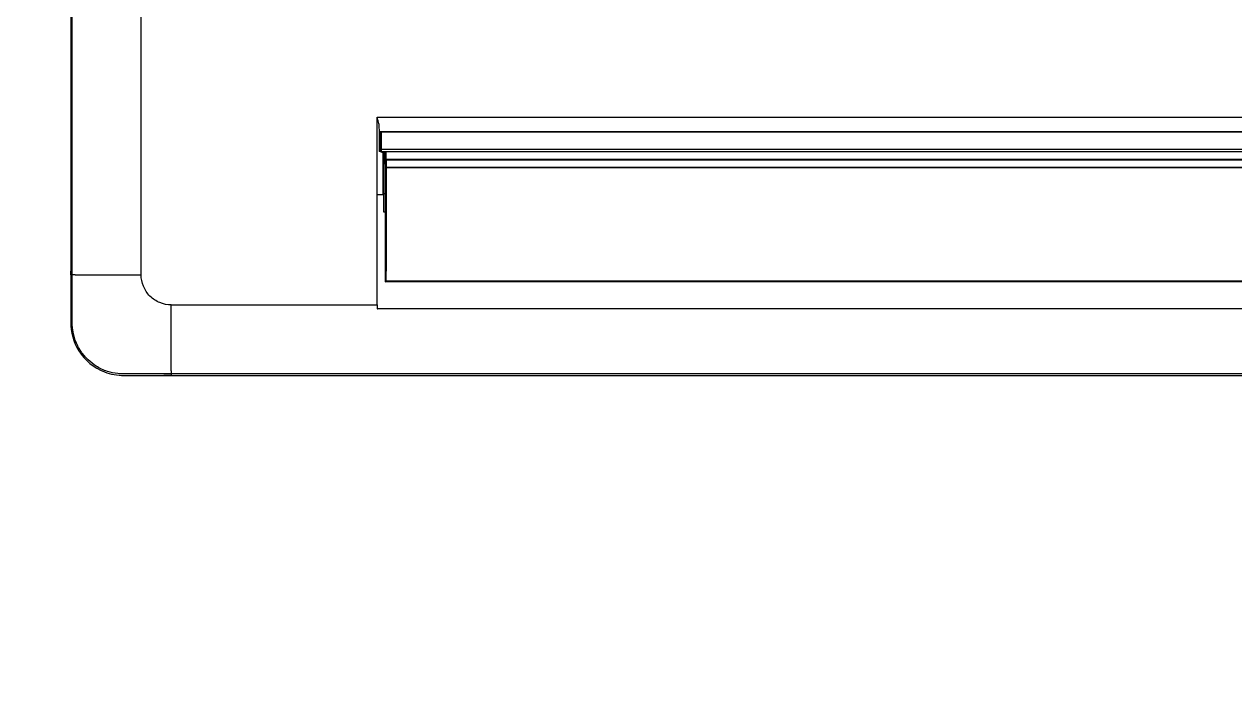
# Model space of a CAD drawing. Header units: millimetres. Extents: x -56261 to 196039, y 9480 to 100001.
# Drawn here: x 159341.2 to 159752.3, y 95451.4 to 95678.5 of the extents above; entities that cross this region are included whole.
import ezdxf

# ---------------------------------------------------------------- set-up
doc = ezdxf.new("R2010")
doc.units = ezdxf.units.MM
doc.set_wipeout_variables(frame=1)
doc.layers.add('SS-AIRCON', color=5, linetype='Continuous')
doc.layers.add('SS-TEXT', color=7, linetype='Continuous')

# ---------------------------------------------------------------- blocks, each defined once
blk = doc.blocks.new('I48T')
at = {"layer": 'SS-AIRCON', "color": 0, "linetype": 'Continuous'}
for p, q in [((655, 259.49998), (-655, 259.49998)), ((655, 259.50008), (658.7106, 259.50008)), ((655, 258.75868), (655, 259.49998)), ((654.9999, 257.28368), (654.9999, 224.49998)), ((655, 257.28358), (655, 258.75868)), ((0, 226.44858), (552.4597, 226.44858)), ((552.6135, 224.49998), (552.6135, 131.29998)), ((655, 224.49998), (552.6135, 224.49998)), ((552.5841, 220.78598), (552.6773, 220.78598)), ((552.6771, 220.78598), (552.6771, 137.07978)), ((-548.2987, 213.09568), (548.2992, 213.09568)), ((-548.2839, 213.05028), (548.2839, 213.05028)), ((548.2799, 212.55098), (-548.2799, 212.55098)), ((548.2467, 203.06388), (548.2799, 212.55098)), ((548.5798, 212.54998), (548.2799, 212.55098)), ((548.2839, 213.05028), (548.2992, 213.09568)), ((548.5798, 212.54998), (548.5467, 203.06278)), ((548.5988, 212.79428), (548.5838, 212.74968)), ((548.6, 212.79078), (548.6, 203.06278)), ((670, 209.49998), (670, 14.30386)), ((702.7736, 209.49998), (704.2594, 209.49998)), ((704.2594, 209.49998), (705, 209.49998)), ((705, -190.5), (705, 209.49998)), ((705, 209.49998), (705, 207.64218)), ((548.2467, 156.35418), (548.2467, 203.06278)), ((548.5467, 203.06278), (548.2467, 203.06278)), ((548.5467, 203.06278), (548.5467, 156.35418)), ((548.6, 203.06278), (548.5467, 203.06278)), ((548.6, 203.06278), (548.6, 152.51468)), ((549.6, 178.25838), (548.6, 178.27588)), ((549.3052, 178.26358), (549.3052, 169.28818)), ((549.6, 169.58818), (549.6, 177.96358)), ((548.6, 169.27588), (549.6, 169.29328)), ((548.7236, 166.83728), (548.7235, 169.27798)), ((549.282, 169.28778), (549.282, 148.32068)), ((549.5999, 169.78638), (552.6771, 169.84008)), ((549.673, 169.78758), (549.673, 148.94888)), ((548.6, 166.83728), (548.707, 166.83728)), ((-548.3003, 152.21458), (548.3002, 152.21458)), ((548.2813, 152.27138), (-548.2813, 152.27138)), ((-548.2784, 152.54708), (548.2783, 152.54708)), ((548.2471, 156.13058), (-548.2471, 156.13058)), ((-548.2468, 156.35418), (548.2467, 156.35418)), ((134.3831, 152.21458), (134.3831, 152.21458)), ((266.5342, 152.21458), (266.5342, 152.21458)), ((329.3831, 152.21458), (329.3831, 152.21458)), ((461.5342, 152.21458), (461.5342, 152.21458)), ((548.2467, 156.35418), (548.5467, 156.35418)), ((548.2783, 152.54708), (548.2471, 156.13058)), ((548.3002, 152.21458), (548.2813, 152.27138)), ((548.547, 156.26478), (548.5783, 152.68118)), ((548.5812, 152.57088), (548.6, 152.51468)), ((550.6477, 147.11468), (-550.6486, 147.11468)), ((550.6397, 148.32068), (-550.6398, 148.32068)), ((549.16, 149.11918), (548.8247, 150.12578)), ((549.16, 148.32068), (549.16, 149.11918)), ((549.673, 148.94888), (551.5073, 148.33788)), ((550.7225, 138.54188), (550.6477, 147.11468)), ((550.9482, 147.06278), (550.9397, 148.02318)), ((551.0225, 138.54188), (550.9482, 147.06278)), ((551.5073, 148.33788), (551.5073, 138.54188)), ((551.5492, 138.49998), (-551.5493, 138.49998)), ((-551.5074, 138.54188), (551.5073, 138.54188)), ((551.5073, 138.54188), (551.5492, 138.49998)), ((552.6135, 131.29998), (-552.6136, 131.29998))]:
    blk.add_line(p, q, dxfattribs=at)
for points in [[(548.2839, 213.05038), (548.2982, 213.04998, -0.012811426), (548.3127, 213.04888, -0.012160381), (548.3274, 213.04708, -0.011976499), (548.3423, 213.04458, -0.012483687), (548.3572, 213.04118, -0.012722298), (548.3722, 213.03698, -0.012877596), (548.3871, 213.03198, -0.01297869), (548.4018, 213.02608, -0.01318605), (548.4164, 213.01938, -0.013295791), (548.4308, 213.01178, -0.013440735), (548.4448, 213.00338, -0.013513327), (548.4585, 212.99418, -0.013611966), (548.4716, 212.98418, -0.013666822), (548.4842, 212.97348, -0.013737638), (548.4963, 212.96208, -0.013729148), (548.5077, 212.94998, -0.013666779), (548.5184, 212.93738, -0.013741711), (548.5283, 212.92418, -0.013908092), (548.5375, 212.91048, -0.013556103), (548.5458, 212.89648, -0.012739974), (548.5533, 212.88228, -0.013701905), (548.56, 212.86748, -0.015744349), (548.5659, 212.85228, -0.012394479), (548.5708, 212.83778, -0.005403998), (548.5749, 212.82468, -0.016209196), (548.5783, 212.80798, -0.027111599), (548.5813, 212.78258, -0.013896802), (548.5839, 212.74958, -0.007642141)], [(549.3052, 169.28828), (549.3122, 169.28848, 0.006094982), (549.3193, 169.28888, 0.005922979), (549.3265, 169.28948, 0.005881577), (549.3337, 169.29018, 0.00600952), (549.3409, 169.29108, 0.006071789), (549.3482, 169.29218, 0.006117745), (549.3555, 169.29338, 0.006150667), (549.3629, 169.29488, 0.006214223), (549.3702, 169.29658, 0.006252164), (549.3776, 169.29838, 0.006306804), (549.3849, 169.30048, 0.006340505), (549.3923, 169.30278, 0.006392634), (549.3996, 169.30518, 0.006424185), (549.4069, 169.30788, 0.006471649), (549.4142, 169.31078, 0.006500207), (549.4214, 169.31388, 0.006543097), (549.4286, 169.31718, 0.006568594), (549.4358, 169.32068, 0.006606445), (549.4428, 169.32438, 0.00662864), (549.4498, 169.32828, 0.006661179), (549.4567, 169.33238, 0.006679885), (549.4636, 169.33668, 0.006706792), (549.4703, 169.34118, 0.006721897), (549.4769, 169.34588, 0.00674308), (549.4834, 169.35078, 0.006754273), (549.4898, 169.35588, 0.006769029), (549.4961, 169.36108, 0.006776906), (549.5022, 169.36648, 0.006787038), (549.5081, 169.37208, 0.006788665), (549.5139, 169.37788, 0.006786324), (549.5196, 169.38378, 0.006782952), (549.5251, 169.38988, 0.006777774), (549.5304, 169.39608, 0.006773862), (549.5355, 169.40238, 0.006765846), (549.5405, 169.40888, 0.006758977), (549.5453, 169.41548, 0.00674428), (549.5499, 169.42218, 0.006733344), (549.5542, 169.42898, 0.006712555), (549.5584, 169.43588, 0.006698312), (549.5624, 169.44278, 0.006672701), (549.5662, 169.44988, 0.006653499), (549.5698, 169.45698, 0.006618786), (549.5732, 169.46418, 0.006601021), (549.5763, 169.47148, 0.006573503), (549.5793, 169.47878, 0.006535115), (549.5821, 169.48608, 0.006459295), (549.5846, 169.49338, 0.006478531), (549.587, 169.50078, 0.00654451), (549.5891, 169.50818, 0.006352941), (549.591, 169.51558, 0.005932544), (549.5928, 169.52288, 0.006436115), (549.5943, 169.53028, 0.007495756), (549.5957, 169.53788, 0.005798566), (549.5968, 169.54498, 0.00228249), (549.5977, 169.55138, 0.007833515), (549.5985, 169.55948, 0.013262066), (549.5993, 169.57188, 0.006644916), (549.5999, 169.58798, 0.003601971)], [(548.8246, 150.12588), (548.8188, 150.55358, -0.000144375), (548.8132, 150.99148, -0.000136109), (548.8076, 151.44018, -0.000131238), (548.8022, 151.89898, -0.000130369), (548.7969, 152.36838, -0.00012805), (548.7917, 152.84778, -0.000125735), (548.7866, 153.33758, -0.00012319), (548.7817, 153.83708, -0.000121537), (548.777, 154.34668, -0.000119421), (548.7724, 154.86578, -0.00011792), (548.7679, 155.39448, -0.000116002), (548.7637, 155.93238, -0.000114653), (548.7596, 156.47938, -0.000113109), (548.7557, 157.03508, -0.000112231), (548.752, 157.59958, -0.000110516), (548.7485, 158.17188, -0.000108893), (548.7452, 158.75208, -0.000108732), (548.7421, 159.34038, -0.000110303), (548.7392, 159.93698, -0.000105979), (548.7366, 160.53758, -0.00009813), (548.7342, 161.14098, -0.000108126), (548.732, 161.76058, -0.000128955), (548.7301, 162.40098, -0.000096293), (548.7284, 163.00578, -0.000031204), (548.727, 163.55558, -0.000137047), (548.7257, 164.26968, -0.000234889), (548.7246, 165.37898, -0.000113188), (548.7236, 166.83728, -0.000059214)], [(548.547, 156.26458), (548.5464, 156.25828, -0.028197762), (548.5452, 156.25188, -0.026127053), (548.5432, 156.24538, -0.024675259), (548.5404, 156.23878, -0.02431087), (548.5369, 156.23218, -0.023045084), (548.5326, 156.22558, -0.021546955), (548.5275, 156.21898, -0.019853472), (548.5215, 156.21248, -0.018423045), (548.5147, 156.20598, -0.016866602), (548.5071, 156.19968, -0.015540204), (548.4987, 156.19348, -0.014208136), (548.4895, 156.18738, -0.013101155), (548.4795, 156.18158, -0.0120425), (548.4688, 156.17598, -0.011169718), (548.4575, 156.17058, -0.010316399), (548.4455, 156.16548, -0.009573229), (548.4329, 156.16078, -0.008996303), (548.4199, 156.15628, -0.008573934), (548.4063, 156.15218, -0.007890961), (548.3924, 156.14848, -0.007071907), (548.3783, 156.14508, -0.007282649), (548.3638, 156.14198, -0.008025284), (548.3487, 156.13928, -0.006074208), (548.3344, 156.13708, -0.002586594), (548.3213, 156.13518, -0.007679981), (548.3048, 156.13348, -0.012380008), (548.2796, 156.13198, -0.006202695), (548.2469, 156.13058, -0.003386345)], [(548.2782, 152.54698), (548.2924, 152.54728, 0.005663201), (548.3068, 152.54788, 0.00540104), (548.3213, 152.54868, 0.005360177), (548.3361, 152.54998, 0.005643005), (548.3508, 152.55148, 0.005840183), (548.3656, 152.55348, 0.006025848), (548.3804, 152.55578, 0.006225129), (548.395, 152.55838, 0.006505339), (548.4095, 152.56148, 0.006790971), (548.4237, 152.56488, 0.007132089), (548.4376, 152.56858, 0.007503054), (548.4511, 152.57268, 0.007934362), (548.4642, 152.57718, 0.008428696), (548.4768, 152.58198, 0.008991859), (548.4887, 152.58698, 0.0096163), (548.5001, 152.59238, 0.010266325), (548.5108, 152.59798, 0.01116361), (548.5207, 152.60378, 0.01225251), (548.5299, 152.60988, 0.013055244), (548.5384, 152.61608, 0.013358809), (548.546, 152.62238, 0.015743257), (548.5528, 152.62888, 0.020051843), (548.5588, 152.63558, 0.017562563), (548.5639, 152.64198, 0.008100096), (548.5681, 152.64778, 0.025838335), (548.5717, 152.65518, 0.050211469), (548.5751, 152.66648, 0.028553797), (548.5782, 152.68108, 0.016263819)], [(548.5811, 152.57088), (548.5807, 152.55658, -0.012808958), (548.5797, 152.54208, -0.012161158), (548.5779, 152.52748, -0.011977997), (548.5753, 152.51268, -0.012482789), (548.572, 152.49778, -0.012719919), (548.5678, 152.48288, -0.012873677), (548.5628, 152.46798, -0.012973219), (548.557, 152.45328, -0.013178253), (548.5503, 152.43878, -0.013285832), (548.5428, 152.42438, -0.013428153), (548.5344, 152.41048, -0.013498187), (548.5253, 152.39688, -0.013593923), (548.5153, 152.38368, -0.013645916), (548.5046, 152.37108, -0.013713743), (548.4933, 152.35908, -0.013702273), (548.4813, 152.34778, -0.013637118), (548.4687, 152.33708, -0.013709065), (548.4555, 152.32708, -0.013872588), (548.4419, 152.31798, -0.013518377), (548.4279, 152.30958, -0.012701777), (548.4137, 152.30208, -0.013659599), (548.3991, 152.29538, -0.015695034), (548.3839, 152.28948, -0.012351371), (548.3695, 152.28448, -0.005380145), (548.3563, 152.28038, -0.016154753), (548.3397, 152.27698, -0.027017795), (548.3143, 152.27388, -0.01384355), (548.2814, 152.27118, -0.007611068)], [(550.9397, 148.02318), (550.9392, 148.03748, 0.01273258), (550.9381, 148.05188, 0.012096629), (550.9362, 148.06648, 0.011917751), (550.9335, 148.08118, 0.012416874), (550.9301, 148.09598, 0.012652724), (550.9258, 148.11088, 0.012806128), (550.9207, 148.12558, 0.012906454), (550.9148, 148.14028, 0.013110675), (550.9081, 148.15478, 0.013219172), (550.9005, 148.16898, 0.013361688), (550.8921, 148.18278, 0.013433161), (550.8829, 148.19628, 0.013529704), (550.873, 148.20938, 0.013583412), (550.8623, 148.22188, 0.013652613), (550.8509, 148.23378, 0.013643081), (550.8389, 148.24498, 0.013579863), (550.8263, 148.25558, 0.013653624), (550.8132, 148.26548, 0.013819029), (550.7996, 148.27448, 0.013467069), (550.7857, 148.28278, 0.012653832), (550.7716, 148.29028, 0.013611911), (550.7569, 148.29688, 0.015646272), (550.7418, 148.30268, 0.012309014), (550.7274, 148.30758, 0.005351662), (550.7143, 148.31168, 0.016110465), (550.6977, 148.31508, 0.026949673), (550.6725, 148.31808, 0.013800528), (550.6397, 148.32078, 0.007583911)]]:
    blk.add_lwpolyline(points, format="xyb", dxfattribs=at)
blk.add_arc((549.3, 177.96358), 0.3, 0, 89, dxfattribs=at)
for points, knots in [([(704.9999, 209.50018), (705, 213.41318), (704.9999, 219.32548), (705.0129, 227.15698), (704.986, 231.11388), (705.0487, 237.94638), (702.1262, 248.63798), (690.7438, 257.93878), (681.8165, 259.51418), (676.4681, 259.50408), (668.5212, 259.53358), (660.8058, 259.49998), (654.9999, 259.50008)], [0, 0, 0, 0, 0.24101168, 0.3665386, 0.48202336, 0.48202336, 0.77987372, 1.1134221, 1.3123559, 1.3123559, 1.4367224, 1.7943727, 1.7943727, 1.7943727, 1.7943727]), ([(654.9999, 258.75858), (659.0656, 258.75908), (663.1356, 258.76318), (668.9044, 258.76468), (670.6019, 258.76458), (673.6658, 258.76258), (675.0287, 258.76088), (676.8135, 258.76408), (677.239, 258.76528), (677.8714, 258.76788), (678.0786, 258.76888), (678.4837, 258.77158), (678.708, 258.77328), (679.8145, 258.76268), (680.6963, 258.71058), (683.3284, 258.42278), (685.0684, 258.05608), (688.7168, 256.86998), (690.5997, 255.98198), (693.7784, 253.98418), (695.1289, 252.93508), (697.6553, 250.53928), (698.824, 249.17718), (701.0528, 245.92678), (702.0337, 243.98998), (703.3699, 240.26758), (703.8022, 238.49768), (704.166, 235.80258), (704.2398, 234.89878), (704.2708, 233.76658), (704.2739, 233.54098), (704.2741, 233.08108), (704.2702, 232.86518), (704.2658, 232.45038), (704.2641, 232.23798), (704.2614, 231.80818), (704.2603, 231.59078), (704.2535, 229.64548), (704.2637, 227.89438), (704.2658, 224.05648), (704.2613, 221.97798), (704.2576, 216.43468), (704.2597, 212.96718), (704.2594, 209.50018)], [2, 2, 2, 2, 5.7888163, 5.7888163, 7.3680687, 7.3680687, 8.6388538, 8.6388538, 9.0370486, 9.0370486, 9.2312204, 9.2312204, 9.4167514, 9.4167514, 10.146571, 10.146571, 11.604845, 11.604845, 13.292064, 13.292064, 14.692926, 14.692926, 16.158649, 16.158649, 17.92047, 17.92047, 19.41432, 19.41432, 20.158769, 20.158769, 20.343871, 20.343871, 20.535807, 20.535807, 20.736594, 20.736594, 20.941679, 20.941679, 22.568908, 22.568908, 24.504341, 24.504341, 27.732704, 27.732704, 27.732704, 27.732704]), ([(552.6119, 226.39608), (552.5989, 226.39828), (552.5745, 226.41298), (552.522, 226.41998), (552.4865, 226.44858), (552.4597, 226.44868)], [0, 0, 0, 0, 0.0000402784, 0.0000805568, 0.0001611131, 0.0001611131, 0.0001611131, 0.0001611131]), ([(548.28, 212.55088), (548.28, 212.67738), (548.2811, 212.93028), (548.283, 213.04368), (548.2839, 213.05038)], [2, 2, 2, 2, 2.4999854, 3, 3, 3, 3]), ([(548.5839, 212.74958), (548.5829, 212.74708), (548.5811, 212.70168), (548.58, 212.60048), (548.5797, 212.54978)], [2, 2, 2, 2, 2.5000146, 3, 3, 3, 3]), ([(702.7735, 209.50018), (698.0307, 209.49998), (687.4934, 209.49998), (676.0022, 209.49998), (670.0001, 209.50018)], [0.043610424, 0.043610424, 0.043610424, 0.043610424, 0.5, 1, 1, 1, 1]), ([(548.2814, 152.27118), (548.2807, 152.27588), (548.2795, 152.33228), (548.2786, 152.46868), (548.2782, 152.54698)], [2, 2, 2, 2, 2.5000111, 3, 3, 3, 3]), ([(548.3519, 148.32068), (548.348, 148.62598), (548.3291, 150.04318), (548.3094, 151.31158), (548.2934, 152.21458)], [187.51677, 187.51677, 187.51677, 187.51677, 189.60074, 197.40002, 197.40002, 197.40002, 197.40002]), ([(548.4991, 152.29088), (548.5024, 151.68208), (548.5106, 150.30568), (548.5198, 149.01918), (548.5253, 148.32068)], [21.585836, 21.585836, 21.585836, 21.585836, 24.336023, 27.957874, 27.957874, 27.957874, 27.957874]), ([(548.5782, 152.68108), (548.5786, 152.64988), (548.5794, 152.59528), (548.5806, 152.57278), (548.5811, 152.57088)], [2, 2, 2, 2, 2.4999889, 3, 3, 3, 3]), ([(550.6478, 147.11458), (550.6469, 147.34798), (550.6434, 147.82848), (550.6404, 148.24118), (550.6398, 148.32078), (550.6397, 148.32078)], [2, 2, 2, 2, 3.3135077, 4.9148575, 5.9343946, 5.9343946, 5.9343946, 5.9343946]), ([(551.6147, 136.09788), (551.6394, 135.31978), (551.9417, 133.72488), (552.3603, 132.09978), (552.6136, 131.29998)], [0, 0, 0, 0, 0.0025188599, 0.005034575, 0.005034575, 0.005034575, 0.005034575])]:
    blk.add_open_spline(points, degree=3, knots=knots, dxfattribs=at)
for points in [[(-0.0001, 258.75858), (218.3333, 258.75868), (436.6666, 258.75868), (654.9999, 258.75858)], [(552.6136, 224.49998), (552.6135, 225.13208), (552.613, 225.76418), (552.6119, 226.39608)], [(654.9999, 224.49998), (656.9635, 224.49998), (660.8884, 223.71998), (665.8834, 220.38348), (669.2201, 215.38828), (670, 211.46348), (670.0001, 209.50018)], [(548.5989, 212.79438), (548.6036, 212.95568), (548.46, 213.09978), (548.2985, 213.09588)], [(704.2594, 209.50018), (704.2594, 142.83328), (704.2594, 76.16666), (704.2594, 9.49997)], [(548.2469, 156.13058), (548.2468, 156.19958), (548.2467, 156.27708), (548.2466, 156.35418)], [(548.5999, 152.51468), (548.602, 152.35068), (548.4635, 152.21458), (548.3003, 152.21468)], [(548.5466, 156.35418), (548.5467, 156.32338), (548.5468, 156.29238), (548.547, 156.26458)], [(550.9482, 147.06268), (550.953, 147.08318), (550.8096, 147.09798), (550.6478, 147.11458)], [(551.5493, 138.49988), (551.5753, 137.72368), (551.5973, 136.92308), (551.6147, 136.09788)]]:
    blk.add_open_spline(points, degree=3, dxfattribs=at)
blk = doc.blocks.new('A$C43DE16F2')
blk.add_wipeout([(0, 14550), (0, 0), (29100, 0), (29100, 14550)]).dxf.layer = 'SS-TEXT'
at = {"layer": 'SS-TEXT', "linetype": 'Continuous', "xscale": 1.577261091527505, "yscale": 1.577261091527505, "zscale": 1.577261091527505, "rotation": 180}
blk.add_blockref('I48T', (11081.92, 7128.46), dxfattribs=at)

msp = doc.modelspace()

# ---------------------------------------------------------------- block references
at = {"layer": 'SS-TEXT', "xscale": 0.4331186193392458, "yscale": 0.4331186193392458, "zscale": 0.4331186193392458}
msp.add_blockref('A$C43DE16F2', (155038.86, 92649.19), dxfattribs=at)

doc.saveas('drawing.dxf')
